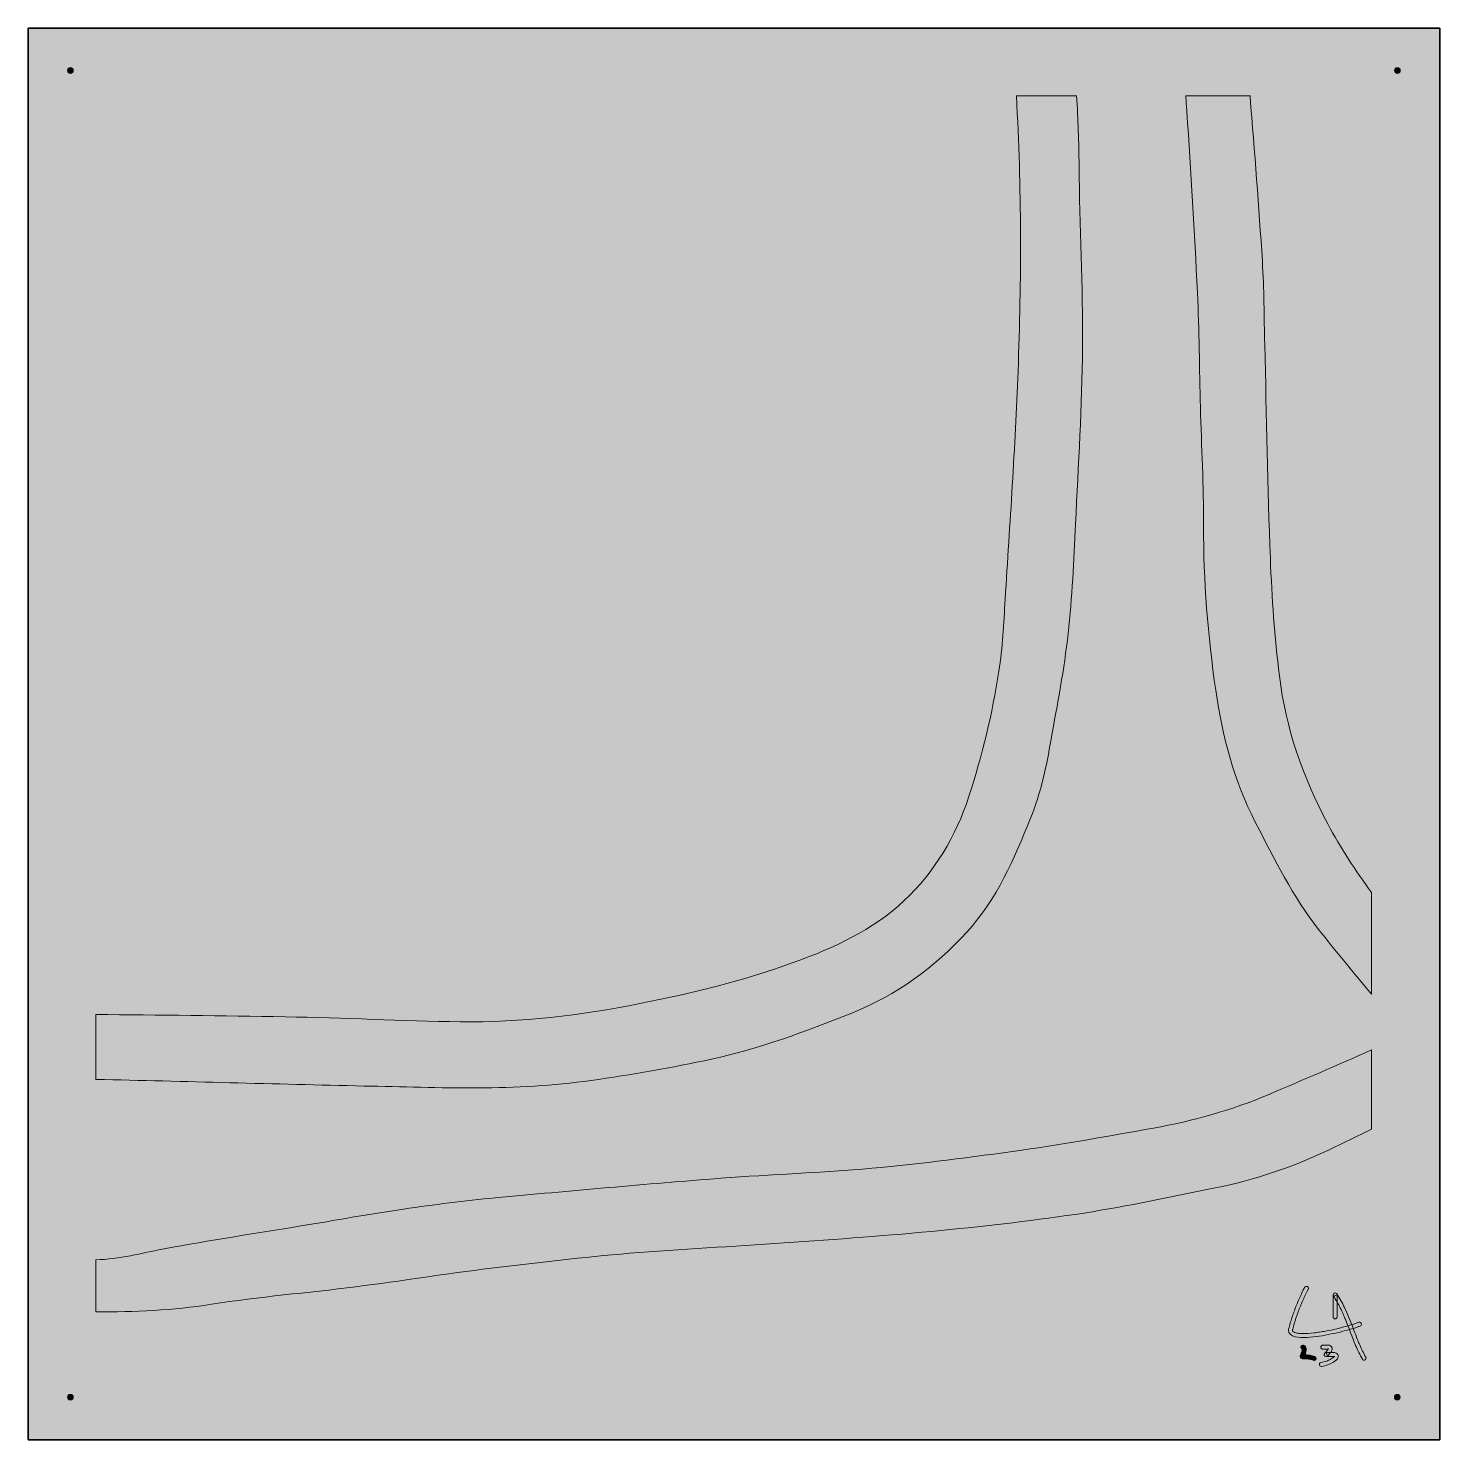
# Model space of a CAD drawing. Header units: millimetres. Extents: x 0 to 1250, y -1250 to 0.
import ezdxf

# ---------------------------------------------------------------- set-up
doc = ezdxf.new("R2010")
doc.units = ezdxf.units.MM
doc.header["$MEASUREMENT"] = 0
for name, color, linetype, lineweight in [('2023-030', 7, 'Continuous', 0), ('Background', 7, 'Continuous', 0), ('Screws', 7, 'Continuous', 0)]:
    doc.layers.add(name, color=color, linetype=linetype, lineweight=lineweight)

msp = doc.modelspace()

# ---------------------------------------------------------------- hatches: boundary and pattern name
at = {"layer": '2023-030', "true_color": 0x000000, "transparency": 33554687}
h = msp.add_hatch(color=18, dxfattribs=at)
h.dxf.hatch_style = 2
edge = h.paths.add_edge_path()
edge.add_spline(control_points=[(297.2, -936.9), (364.4, -938.3), (431.7, -941.5), (498.5, -932), (534.3, -926.9), (570, -920.8), (605.2, -913.1), (647.9, -903.7), (688.8, -888.6), (729.4, -872.3), (769.2, -856.4), (802.6, -831.9), (831.4, -800.5), (858.3, -771.3), (873.1, -735.7), (887.8, -699.8), (897, -677.3), (901.8, -653.6), (906, -629.8), (911.5, -598.7), (917.6, -567.6), (921.1, -536.2), (924.7, -504), (926, -471.6), (927.6, -439.2), (930.1, -386.9), (933.4, -334.6), (933.9, -282.3), (934.3, -228.8), (931.2, -175.2), (930.8, -121.7), (930.6, -101.1), (929.8, -80.5), (928.6, -60), (928.6, -60), (875.2, -60), (875.2, -60), (880, -141.2), (879.7, -222.7), (876.7, -304), (874.3, -371.3), (869.4, -438.5), (865.3, -505.8), (864.1, -527.1), (863.1, -548.6), (859.8, -569.6), (853.8, -607.1), (845.1, -644.1), (833.2, -680.3), (821.5, -715.8), (803, -747.2), (775.9, -772.7), (747.9, -799), (713.2, -814.7), (677.6, -827.6), (633.4, -843.7), (587.7, -854.7), (541.7, -863.9), (489.2, -874.4), (436.3, -880.7), (382.8, -880), (331.1, -879.3), (279.5, -876.5), (227.8, -875.6), (171.9, -874.6), (115.9, -874.1), (60, -873.6), (60, -873.6), (60, -931.1), (60, -931.1), (139.1, -932.7), (218.1, -935.2), (297.2, -936.9)], knot_values=[0, 0, 0, 0, 1, 1, 1, 2, 2, 2, 3, 3, 3, 4, 4, 4, 5, 5, 5, 6, 6, 6, 7, 7, 7, 8, 8, 8, 9, 9, 9, 10, 10, 10, 11, 11, 11, 12, 12, 12, 13, 13, 13, 14, 14, 14, 15, 15, 15, 16, 16, 16, 17, 17, 17, 18, 18, 18, 19, 19, 19, 20, 20, 20, 21, 21, 21, 22, 22, 22, 23, 23, 23, 24, 24, 24, 24], degree=3, periodic=0)
h = msp.add_hatch(color=18, dxfattribs=at)
h.dxf.hatch_style = 2
edge = h.paths.add_edge_path()
edge.add_spline(control_points=[(1035.6, -234.1), (1037.2, -267.9), (1037.3, -301.7), (1038.2, -335.5), (1039.2, -370.5), (1041.2, -405.5), (1041, -440.5), (1040.9, -489.4), (1044.9, -538), (1051.8, -586.4), (1057.7, -627.2), (1068.1, -666.7), (1087.1, -703.7), (1103.9, -736.3), (1120.1, -769.2), (1142.9, -798.2), (1158.2, -817.6), (1174.2, -836.5), (1189.9, -855.6), (1189.9, -855.6), (1189.9, -765.6), (1189.9, -765.6), (1175.7, -746.2), (1162.4, -726.2), (1151, -704.7), (1129, -663.2), (1113.7, -620), (1108.2, -573.7), (1104, -539.2), (1101.5, -504.5), (1100.2, -469.8), (1097.8, -406.7), (1096.8, -343.5), (1095.2, -280.4), (1094.6, -255.7), (1094.6, -231), (1093.1, -206.4), (1090, -157.9), (1086.4, -109.5), (1082.2, -61), (1082.2, -60.7), (1082.2, -60.3), (1082.2, -60), (1082.2, -60), (1025.2, -60), (1025.2, -60), (1025.6, -64.6), (1025.9, -69.2), (1026.2, -73.8), (1029.9, -127.2), (1033, -180.6), (1035.6, -234.1)], knot_values=[0, 0, 0, 0, 1, 1, 1, 2, 2, 2, 3, 3, 3, 4, 4, 4, 5, 5, 5, 6, 6, 6, 7, 7, 7, 8, 8, 8, 9, 9, 9, 10, 10, 10, 11, 11, 11, 12, 12, 12, 13, 13, 13, 14, 14, 14, 15, 15, 15, 16, 16, 16, 17, 17, 17, 17], degree=3, periodic=0)
h = msp.add_hatch(color=18, dxfattribs=at)
h.dxf.hatch_style = 2
edge = h.paths.add_edge_path()
edge.add_spline(control_points=[(1099.1, -944.3), (1066.2, -958.2), (1031.8, -967.9), (996.6, -974.2), (957.8, -981.2), (919, -988.1), (880, -993.7), (835.8, -999.9), (791.6, -1005.7), (747.2, -1009.8), (702.7, -1013.9), (658.1, -1015.1), (613.6, -1018.6), (546.9, -1023.8), (480.2, -1029.8), (413.6, -1036), (386.5, -1038.5), (359.4, -1042), (332.5, -1045.9), (302, -1050.4), (271.8, -1055.9), (241.4, -1060.9), (201.1, -1067.5), (160.7, -1073.6), (120.5, -1081.1), (100.4, -1084.8), (80.6, -1090.5), (60, -1090.8), (60, -1090.8), (60, -1137), (60, -1137), (94.1, -1137), (128.2, -1135.7), (162.2, -1130.2), (204.6, -1123.5), (247.5, -1120.2), (290.1, -1114.7), (330.2, -1109.6), (370.1, -1103.2), (410.1, -1098.3), (450.9, -1093.3), (491.7, -1088.5), (532.6, -1085.1), (578.2, -1081.2), (624, -1079.2), (669.7, -1075.9), (716, -1072.6), (762.5, -1069.4), (808.7, -1064.8), (851, -1060.7), (893.3, -1055.8), (935.3, -1049.4), (974.1, -1043.3), (1012.7, -1035), (1051.3, -1027.2), (1085.9, -1020.3), (1119.1, -1009.1), (1151, -993.9), (1164, -987.7), (1177, -981.6), (1189.9, -975.2), (1189.9, -975.2), (1189.9, -905), (1189.9, -905), (1159.7, -918.2), (1129.5, -931.5), (1099.1, -944.3)], knot_values=[0, 0, 0, 0, 1, 1, 1, 2, 2, 2, 3, 3, 3, 4, 4, 4, 5, 5, 5, 6, 6, 6, 7, 7, 7, 8, 8, 8, 9, 9, 9, 10, 10, 10, 11, 11, 11, 12, 12, 12, 13, 13, 13, 14, 14, 14, 15, 15, 15, 16, 16, 16, 17, 17, 17, 18, 18, 18, 19, 19, 19, 20, 20, 20, 21, 21, 21, 22, 22, 22, 22], degree=3, periodic=0)
at = {"layer": '2023-030', "true_color": 0x231f20, "transparency": 33554687}
h = msp.add_hatch(color=250, dxfattribs=at)
h.dxf.hatch_style = 2
edge = h.paths.add_edge_path()
edge.add_spline(control_points=[(1130.6, -1115.2), (1127.3, -1121.5), (1124.4, -1128.1), (1121.9, -1134.8), (1120.7, -1138), (1119.6, -1141.3), (1118.5, -1144.6), (1118, -1146.2), (1117.6, -1147.9), (1117.1, -1149.6), (1116.6, -1151.3), (1115.9, -1153.3), (1116.6, -1155), (1117.8, -1158.2), (1121.6, -1159), (1124.6, -1159.4), (1128.2, -1159.9), (1131.9, -1159.8), (1135.5, -1159.5), (1142.7, -1158.8), (1149.8, -1157.5), (1156.8, -1156), (1163.7, -1154.5), (1170.5, -1152.7), (1177.1, -1150.5), (1178, -1150.2), (1178.8, -1149.9), (1179.6, -1149.6), (1180.5, -1149.3), (1181.2, -1148.4), (1180.9, -1147.5), (1180.6, -1146.6), (1179.6, -1145.9), (1178.7, -1146.2), (1172.3, -1148.4), (1165.7, -1150.3), (1159.1, -1151.9), (1155.7, -1152.7), (1152.3, -1153.4), (1148.9, -1154), (1147.2, -1154.3), (1145.5, -1154.6), (1143.8, -1154.9), (1143, -1155), (1142.1, -1155.1), (1141.2, -1155.2), (1140.8, -1155.3), (1140.4, -1155.4), (1140, -1155.4), (1139.8, -1155.5), (1139.6, -1155.5), (1139.4, -1155.5), (1139.3, -1155.5), (1139.1, -1155.6), (1139.4, -1155.5), (1139.2, -1155.5), (1139.1, -1155.5), (1138.9, -1155.6), (1135.5, -1156), (1132, -1156.3), (1128.6, -1156.2), (1127.7, -1156.2), (1126.8, -1156.2), (1126, -1156.1), (1125.8, -1156), (1125.6, -1156), (1125.4, -1156), (1125.3, -1156), (1125, -1156), (1125.3, -1156), (1125.2, -1156), (1125.1, -1156), (1125, -1156), (1124.6, -1155.9), (1124.2, -1155.8), (1123.7, -1155.7), (1123.1, -1155.6), (1122.4, -1155.4), (1121.8, -1155.2), (1121.7, -1155.2), (1121.6, -1155.1), (1121.5, -1155.1), (1121.3, -1155), (1121.6, -1155.1), (1121.6, -1155.1), (1121.6, -1155.1), (1121.2, -1155), (1121.2, -1155), (1120.9, -1154.8), (1120.6, -1154.6), (1120.3, -1154.5), (1120.2, -1154.3), (1120.6, -1154.7), (1120.4, -1154.5), (1120.4, -1154.5), (1120.3, -1154.4), (1120.3, -1154.4), (1120.2, -1154.3), (1120.1, -1154.2), (1120, -1154.1), (1119.8, -1153.9), (1120.2, -1154.4), (1120, -1154), (1119.9, -1154), (1119.9, -1153.9), (1119.9, -1153.9), (1119.8, -1153.7), (1120, -1154.3), (1119.9, -1153.9), (1119.9, -1153.8), (1119.8, -1153.7), (1119.8, -1153.6), (1119.8, -1153.7), (1119.8, -1153.9), (1119.8, -1153.7), (1119.8, -1153.5), (1119.8, -1153.4), (1119.8, -1153.2), (1119.8, -1153.5), (1119.8, -1153.3), (1119.8, -1153.2), (1119.9, -1153.1), (1119.9, -1153), (1119.9, -1152.9), (1119.9, -1152.7), (1120, -1152.5), (1120, -1152.2), (1120.5, -1150.6), (1120.9, -1149), (1121.4, -1147.4), (1122.3, -1144.1), (1123.4, -1140.9), (1124.5, -1137.8), (1125.1, -1136.2), (1125.7, -1134.6), (1126.3, -1133), (1126.6, -1132.2), (1127, -1131.4), (1127.3, -1130.6), (1127.4, -1130.3), (1127.6, -1129.9), (1127.7, -1129.6), (1127.6, -1129.8), (1127.7, -1129.6), (1127.7, -1129.5), (1127.8, -1129.4), (1127.8, -1129.3), (1127.9, -1129.2), (1128, -1129), (1128, -1128.8), (1128.1, -1128.6), (1129.5, -1125.4), (1131, -1122.3), (1132.5, -1119.2), (1132.9, -1118.5), (1133.3, -1117.7), (1133.7, -1117), (1134.1, -1116.2), (1133.9, -1115), (1133, -1114.6), (1132.2, -1114.2), (1131.1, -1114.3), (1130.6, -1115.2), (1130.6, -1115.2), (1130.6, -1115.2), (1130.6, -1115.2)], knot_values=[0, 0, 0, 0, 1, 1, 1, 2, 2, 2, 3, 3, 3, 4, 4, 4, 5, 5, 5, 6, 6, 6, 7, 7, 7, 8, 8, 8, 9, 9, 9, 10, 10, 10, 11, 11, 11, 12, 12, 12, 13, 13, 13, 14, 14, 14, 15, 15, 15, 16, 16, 16, 17, 17, 17, 18, 18, 18, 19, 19, 19, 20, 20, 20, 21, 21, 21, 22, 22, 22, 23, 23, 23, 24, 24, 24, 25, 25, 25, 26, 26, 26, 27, 27, 27, 28, 28, 28, 29, 29, 29, 30, 30, 30, 31, 31, 31, 32, 32, 32, 33, 33, 33, 34, 34, 34, 35, 35, 35, 36, 36, 36, 37, 37, 37, 38, 38, 38, 39, 39, 39, 40, 40, 40, 41, 41, 41, 42, 42, 42, 43, 43, 43, 44, 44, 44, 45, 45, 45, 46, 46, 46, 47, 47, 47, 48, 48, 48, 49, 49, 49, 50, 50, 50, 51, 51, 51, 52, 52, 52, 53, 53, 53, 54, 54, 54, 55, 55, 55, 55], degree=3, periodic=0)
h = msp.add_hatch(color=250, dxfattribs=at)
h.dxf.hatch_style = 2
edge = h.paths.add_edge_path()
edge.add_spline(control_points=[(1159.3, -1141.4), (1159.3, -1135), (1159.4, -1128.5), (1159.4, -1122), (1158.3, -1122.3), (1157.2, -1122.6), (1156.1, -1122.9), (1158.3, -1126.3), (1160.3, -1129.8), (1162.1, -1133.5), (1163, -1135.3), (1163.9, -1137.1), (1164.7, -1139), (1164.9, -1139.4), (1165.1, -1139.8), (1165.2, -1140.2), (1165.3, -1140.5), (1165.4, -1140.7), (1165.5, -1141), (1165.6, -1141), (1165.7, -1141.3), (1165.5, -1141), (1165.6, -1141.1), (1165.7, -1141.2), (1165.7, -1141.4), (1166.1, -1142.3), (1166.5, -1143.2), (1166.9, -1144.2), (1169.9, -1151.6), (1172.5, -1159.2), (1175.7, -1166.7), (1177.5, -1170.8), (1179.5, -1174.9), (1181.7, -1178.9), (1182.1, -1179.7), (1183.3, -1180), (1184.1, -1179.5), (1184.9, -1179), (1185.2, -1178), (1184.7, -1177.1), (1182.7, -1173.6), (1181, -1169.9), (1179.4, -1166.2), (1179.2, -1165.8), (1179, -1165.4), (1178.8, -1164.9), (1178.7, -1164.7), (1178.6, -1164.5), (1178.5, -1164.2), (1178.5, -1164.2), (1178.4, -1163.9), (1178.5, -1164.2), (1178.4, -1164.1), (1178.4, -1163.9), (1178.3, -1163.8), (1177.9, -1162.9), (1177.5, -1161.9), (1177.1, -1161), (1176.4, -1159.1), (1175.7, -1157.3), (1175, -1155.4), (1172.1, -1147.9), (1169.3, -1140.3), (1165.8, -1133), (1163.9, -1128.9), (1161.7, -1124.9), (1159.1, -1121.1), (1158.7, -1120.5), (1157.9, -1120), (1157.1, -1120.3), (1156.4, -1120.5), (1155.8, -1121.2), (1155.8, -1122), (1155.8, -1128.5), (1155.8, -1135), (1155.8, -1141.4), (1155.8, -1142.4), (1156.6, -1143.2), (1157.6, -1143.2), (1158.5, -1143.2), (1159.3, -1142.4), (1159.3, -1141.4), (1159.3, -1141.4), (1159.3, -1141.4), (1159.3, -1141.4)], knot_values=[0, 0, 0, 0, 1, 1, 1, 2, 2, 2, 3, 3, 3, 4, 4, 4, 5, 5, 5, 6, 6, 6, 7, 7, 7, 8, 8, 8, 9, 9, 9, 10, 10, 10, 11, 11, 11, 12, 12, 12, 13, 13, 13, 14, 14, 14, 15, 15, 15, 16, 16, 16, 17, 17, 17, 18, 18, 18, 19, 19, 19, 20, 20, 20, 21, 21, 21, 22, 22, 22, 23, 23, 23, 24, 24, 24, 25, 25, 25, 26, 26, 26, 27, 27, 27, 28, 28, 28, 28], degree=3, periodic=0)
h = msp.add_hatch(color=250, dxfattribs=at)
h.dxf.hatch_style = 2
edge = h.paths.add_edge_path()
edge.add_spline(control_points=[(1128.5, -1169.9), (1128.6, -1170), (1128.6, -1170), (1128.7, -1170), (1128.9, -1170), (1128.4, -1169.8), (1128.6, -1169.9), (1128.7, -1170), (1128.4, -1169.8), (1128.4, -1169.8), (1128.5, -1169.9), (1128.5, -1170), (1128.4, -1169.8), (1128.2, -1169.5), (1128.5, -1169.9), (1128.5, -1169.9), (1128.5, -1169.9), (1128.4, -1169.6), (1128.4, -1169.7), (1128.4, -1169.8), (1128.5, -1170), (1128.5, -1170), (1128.5, -1170), (1128.4, -1169.6), (1128.4, -1169.8), (1128.4, -1169.8), (1128.4, -1169.9), (1128.4, -1169.9), (1128.5, -1170.1), (1128.4, -1170.2), (1128.4, -1170.3), (1128.4, -1170.6), (1128.5, -1170.1), (1128.4, -1170.3), (1128.4, -1170.5), (1128.4, -1170.7), (1128.3, -1170.9), (1128.2, -1171.6), (1128, -1172.3), (1127.8, -1173), (1127.7, -1173.2), (1127.6, -1173.4), (1127.6, -1173.6), (1127.5, -1173.6), (1127.5, -1173.7), (1127.5, -1173.8), (1127.5, -1173.7), (1127.6, -1173.5), (1127.5, -1173.8), (1127.3, -1174.2), (1127.1, -1174.5), (1127, -1174.9), (1126.7, -1175.4), (1126.5, -1175.9), (1126.6, -1176.5), (1126.7, -1177.1), (1127, -1177.6), (1127.5, -1178), (1128.1, -1178.5), (1128.9, -1178.6), (1129.7, -1178.6), (1131.2, -1178.5), (1132.7, -1178.5), (1134.1, -1178.7), (1133.8, -1178.7), (1134.3, -1178.8), (1134.4, -1178.8), (1134.6, -1178.8), (1134.8, -1178.8), (1135, -1178.9), (1135.4, -1179), (1135.8, -1179), (1136.2, -1179.1), (1137, -1179.4), (1137.8, -1179.6), (1138.6, -1179.9), (1139.5, -1180.2), (1140.6, -1179.6), (1140.8, -1178.7), (1141, -1177.7), (1140.5, -1176.9), (1139.6, -1176.5), (1136.7, -1175.4), (1133.6, -1174.9), (1130.5, -1175), (1130.2, -1175), (1129.9, -1175.1), (1129.6, -1175.1), (1129.5, -1175.1), (1129.2, -1175), (1129.2, -1175), (1129.2, -1175.1), (1129.6, -1175), (1129.4, -1175.1), (1129.3, -1175.1), (1129.1, -1174.9), (1129.4, -1175.1), (1129.8, -1175.3), (1129.7, -1175.3), (1129.9, -1175.9), (1129.8, -1175.7), (1130.2, -1176.5), (1130, -1176.6), (1130.1, -1176.6), (1130.2, -1176.3), (1130.2, -1176.2), (1130.5, -1175.7), (1130.7, -1175.3), (1130.8, -1174.8), (1131.4, -1173.4), (1131.8, -1171.9), (1132, -1170.3), (1132.1, -1168.7), (1131.2, -1166.9), (1129.5, -1166.5), (1128.6, -1166.3), (1127.5, -1166.8), (1127.3, -1167.8), (1127.1, -1168.7), (1127.6, -1169.7), (1128.5, -1169.9), (1128.5, -1169.9), (1128.5, -1169.9), (1128.5, -1169.9)], knot_values=[0, 0, 0, 0, 1, 1, 1, 2, 2, 2, 3, 3, 3, 4, 4, 4, 5, 5, 5, 6, 6, 6, 7, 7, 7, 8, 8, 8, 9, 9, 9, 10, 10, 10, 11, 11, 11, 12, 12, 12, 13, 13, 13, 14, 14, 14, 15, 15, 15, 16, 16, 16, 17, 17, 17, 18, 18, 18, 19, 19, 19, 20, 20, 20, 21, 21, 21, 22, 22, 22, 23, 23, 23, 24, 24, 24, 25, 25, 25, 26, 26, 26, 27, 27, 27, 28, 28, 28, 29, 29, 29, 30, 30, 30, 31, 31, 31, 32, 32, 32, 33, 33, 33, 34, 34, 34, 35, 35, 35, 36, 36, 36, 37, 37, 37, 38, 38, 38, 39, 39, 39, 40, 40, 40, 41, 41, 41, 41], degree=3, periodic=0)
h = msp.add_hatch(color=250, dxfattribs=at)
h.dxf.hatch_style = 2
edge = h.paths.add_edge_path()
edge.add_spline(control_points=[(1146.6, -1170), (1147.9, -1170), (1149.1, -1170), (1150.4, -1170), (1150.7, -1170), (1151, -1170), (1151.3, -1170), (1151.4, -1170), (1151.6, -1170), (1151.7, -1170), (1151.9, -1170), (1151.4, -1169.9), (1151.7, -1170), (1152.2, -1170.1), (1151.5, -1169.8), (1151.8, -1170), (1151.7, -1170), (1151.7, -1169.9), (1151.6, -1169.9), (1151.5, -1169.7), (1151.4, -1169.6), (1151.5, -1169.7), (1151.6, -1169.9), (1151.4, -1169.3), (1151.5, -1169.6), (1151.5, -1170), (1151.5, -1169.2), (1151.4, -1169.6), (1151.4, -1169.6), (1151.4, -1169.9), (1151.5, -1169.6), (1151.5, -1169.3), (1151.4, -1169.6), (1151.4, -1169.7), (1151.4, -1169.8), (1151.4, -1169.8), (1151.4, -1169.9), (1151.3, -1170), (1151.4, -1169.9), (1151.5, -1169.7), (1151.5, -1169.7), (1151.3, -1170), (1151.3, -1170), (1151.2, -1170.2), (1151, -1170.5), (1150.9, -1170.7), (1150.8, -1170.8), (1150.8, -1170.9), (1150.7, -1171), (1150.6, -1171.1), (1150.5, -1171.3), (1150.6, -1171.1), (1149.9, -1172), (1149.1, -1172.8), (1148.3, -1173.6), (1147.8, -1174.1), (1147.6, -1174.8), (1147.9, -1175.5), (1148.2, -1176.1), (1148.8, -1176.6), (1149.5, -1176.6), (1151.3, -1176.4), (1153.1, -1176.3), (1154.9, -1176.4), (1155.2, -1176.4), (1155.6, -1176.4), (1156, -1176.4), (1156.5, -1176.5), (1155.8, -1176.4), (1156.2, -1176.5), (1156.4, -1176.5), (1156.6, -1176.5), (1156.8, -1176.6), (1157.2, -1176.7), (1156.6, -1176.5), (1156.9, -1176.6), (1157.2, -1176.8), (1156.8, -1176.6), (1156.8, -1176.6), (1156.8, -1176.6), (1157, -1176.7), (1157, -1176.8), (1157, -1176.7), (1156.7, -1176.6), (1156.8, -1176.4), (1156.8, -1176.4), (1156.8, -1176.6), (1156.8, -1176.6), (1156.9, -1176.8), (1156.8, -1176.3), (1156.8, -1176.5), (1156.8, -1176.7), (1156.9, -1176.2), (1156.8, -1176.5), (1156.8, -1176.6), (1156.9, -1176.6), (1156.9, -1176.4), (1156.9, -1176.5), (1156.7, -1176.6), (1156.7, -1176.6), (1156.7, -1176.7), (1156.6, -1176.9), (1156.7, -1176.7), (1156.8, -1176.5), (1156.7, -1176.8), (1156.6, -1176.8), (1156.5, -1176.9), (1156.4, -1177), (1156.2, -1177.1), (1156.2, -1177.2), (1156.1, -1177.3), (1156, -1177.3), (1156.2, -1177.2), (1156.1, -1177.3), (1155.9, -1177.4), (1155.3, -1177.8), (1154.7, -1178.2), (1154, -1178.6), (1153.4, -1179), (1152.7, -1179.3), (1152, -1179.7), (1151.8, -1179.7), (1151.7, -1179.8), (1151.5, -1179.9), (1151.4, -1179.9), (1150.9, -1180.2), (1151.2, -1180), (1150.9, -1180.2), (1150.5, -1180.3), (1150.1, -1180.5), (1148.4, -1181.1), (1146.7, -1181.5), (1144.9, -1181.9), (1144, -1182), (1143.4, -1183.2), (1143.6, -1184), (1144, -1185), (1144.8, -1185.4), (1145.8, -1185.3), (1149.4, -1184.6), (1153, -1183.3), (1156.1, -1181.5), (1157.7, -1180.5), (1159.8, -1179.3), (1160.3, -1177.3), (1160.5, -1176.1), (1160.2, -1174.8), (1159.3, -1174), (1158.4, -1173.3), (1157.3, -1173), (1156.2, -1172.9), (1154, -1172.7), (1151.7, -1172.8), (1149.5, -1173), (1149.9, -1174), (1150.4, -1175.1), (1150.8, -1176.1), (1151.8, -1175), (1152.8, -1174), (1153.7, -1172.8), (1154.5, -1171.7), (1155.2, -1170.3), (1154.9, -1168.9), (1154.8, -1168.1), (1154.3, -1167.4), (1153.6, -1167), (1152.9, -1166.5), (1152, -1166.4), (1151.2, -1166.4), (1149.6, -1166.4), (1148.1, -1166.4), (1146.6, -1166.4), (1145.7, -1166.4), (1144.8, -1167.2), (1144.9, -1168.2), (1144.9, -1169.2), (1145.6, -1170), (1146.6, -1170), (1146.6, -1170), (1146.6, -1170), (1146.6, -1170)], knot_values=[0, 0, 0, 0, 1, 1, 1, 2, 2, 2, 3, 3, 3, 4, 4, 4, 5, 5, 5, 6, 6, 6, 7, 7, 7, 8, 8, 8, 9, 9, 9, 10, 10, 10, 11, 11, 11, 12, 12, 12, 13, 13, 13, 14, 14, 14, 15, 15, 15, 16, 16, 16, 17, 17, 17, 18, 18, 18, 19, 19, 19, 20, 20, 20, 21, 21, 21, 22, 22, 22, 23, 23, 23, 24, 24, 24, 25, 25, 25, 26, 26, 26, 27, 27, 27, 28, 28, 28, 29, 29, 29, 30, 30, 30, 31, 31, 31, 32, 32, 32, 33, 33, 33, 34, 34, 34, 35, 35, 35, 36, 36, 36, 37, 37, 37, 38, 38, 38, 39, 39, 39, 40, 40, 40, 41, 41, 41, 42, 42, 42, 43, 43, 43, 44, 44, 44, 45, 45, 45, 46, 46, 46, 47, 47, 47, 48, 48, 48, 49, 49, 49, 50, 50, 50, 51, 51, 51, 52, 52, 52, 53, 53, 53, 54, 54, 54, 55, 55, 55, 56, 56, 56, 57, 57, 57, 58, 58, 58, 59, 59, 59, 60, 60, 60, 60], degree=3, periodic=0)
at = {"layer": 'Background', "true_color": 0xeb008b, "transparency": 33554687}
h = msp.add_hatch(color=230, dxfattribs=at)
h.dxf.hatch_style = 2
h.paths.add_polyline_path([(1250.2, -1250.2), (0, -1250.2), (0, 0), (1250.2, 0)])
at = {"layer": 'Screws', "true_color": 0x000000, "transparency": 33554687}
h = msp.add_hatch(color=18, dxfattribs=at)
h.dxf.hatch_style = 2
edge = h.paths.add_edge_path()
edge.add_ellipse((37.3, -37.5), major_axis=(2.56, 0), ratio=0.965517, start_angle=0, end_angle=360)
h = msp.add_hatch(color=18, dxfattribs=at)
h.dxf.hatch_style = 2
edge = h.paths.add_edge_path()
edge.add_ellipse((1212.7, -37.5), major_axis=(2.56, 0), ratio=0.965517, start_angle=0, end_angle=360)
h = msp.add_hatch(color=18, dxfattribs=at)
h.dxf.hatch_style = 2
edge = h.paths.add_edge_path()
edge.add_ellipse((37.3, -1212.5), major_axis=(2.56, 0), ratio=0.965517, start_angle=0, end_angle=360)
h = msp.add_hatch(color=18, dxfattribs=at)
h.dxf.hatch_style = 2
edge = h.paths.add_edge_path()
edge.add_ellipse((1212.6, -1212.5), major_axis=(2.56, 0), ratio=0.965517, start_angle=0, end_angle=360)

# ---------------------------------------------------------------- linework, layer by layer
at = {"layer": '2023-030'}
for points, knots in [([(297.2, -936.9), (364.4, -938.3), (431.7, -941.5), (498.5, -932), (534.3, -926.9), (570, -920.8), (605.2, -913.1), (647.9, -903.7), (688.8, -888.6), (729.4, -872.3), (769.2, -856.4), (802.6, -831.9), (831.4, -800.5), (858.3, -771.3), (873.1, -735.7), (887.8, -699.8), (897, -677.3), (901.8, -653.6), (906, -629.8), (911.5, -598.7), (917.6, -567.6), (921.1, -536.2), (924.7, -504), (926, -471.6), (927.6, -439.2), (930.1, -386.9), (933.4, -334.6), (933.9, -282.3), (934.3, -228.8), (931.2, -175.2), (930.8, -121.7), (930.6, -101.1), (929.8, -80.5), (928.6, -60), (928.6, -60), (875.2, -60), (875.2, -60), (880, -141.2), (879.7, -222.7), (876.7, -304), (874.3, -371.3), (869.4, -438.5), (865.3, -505.8), (864.1, -527.1), (863.1, -548.6), (859.8, -569.6), (853.8, -607.1), (845.1, -644.1), (833.2, -680.3), (821.5, -715.8), (803, -747.2), (775.9, -772.7), (747.9, -799), (713.2, -814.7), (677.6, -827.6), (633.4, -843.7), (587.7, -854.7), (541.7, -863.9), (489.2, -874.4), (436.3, -880.7), (382.8, -880), (331.1, -879.3), (279.5, -876.5), (227.8, -875.6), (171.9, -874.6), (115.9, -874.1), (60, -873.6), (60, -873.6), (60, -931.1), (60, -931.1), (139.1, -932.7), (218.1, -935.2), (297.2, -936.9)], [0, 0, 0, 0, 1, 1, 1, 2, 2, 2, 3, 3, 3, 4, 4, 4, 5, 5, 5, 6, 6, 6, 7, 7, 7, 8, 8, 8, 9, 9, 9, 10, 10, 10, 11, 11, 11, 12, 12, 12, 13, 13, 13, 14, 14, 14, 15, 15, 15, 16, 16, 16, 17, 17, 17, 18, 18, 18, 19, 19, 19, 20, 20, 20, 21, 21, 21, 22, 22, 22, 23, 23, 23, 24, 24, 24, 24]), ([(1035.6, -234.1), (1037.2, -267.9), (1037.3, -301.7), (1038.2, -335.5), (1039.2, -370.5), (1041.2, -405.5), (1041, -440.5), (1040.9, -489.4), (1044.9, -538), (1051.8, -586.4), (1057.7, -627.2), (1068.1, -666.7), (1087.1, -703.7), (1103.9, -736.3), (1120.1, -769.2), (1142.9, -798.2), (1158.2, -817.6), (1174.2, -836.5), (1189.9, -855.6), (1189.9, -855.6), (1189.9, -765.6), (1189.9, -765.6), (1175.7, -746.2), (1162.4, -726.2), (1151, -704.7), (1129, -663.2), (1113.7, -620), (1108.2, -573.7), (1104, -539.2), (1101.5, -504.5), (1100.2, -469.8), (1097.8, -406.7), (1096.8, -343.5), (1095.2, -280.4), (1094.6, -255.7), (1094.6, -231), (1093.1, -206.4), (1090, -157.9), (1086.4, -109.5), (1082.2, -61), (1082.2, -60.7), (1082.2, -60.3), (1082.2, -60), (1082.2, -60), (1025.2, -60), (1025.2, -60), (1025.6, -64.6), (1025.9, -69.2), (1026.2, -73.8), (1029.9, -127.2), (1033, -180.6), (1035.6, -234.1)], [0, 0, 0, 0, 1, 1, 1, 2, 2, 2, 3, 3, 3, 4, 4, 4, 5, 5, 5, 6, 6, 6, 7, 7, 7, 8, 8, 8, 9, 9, 9, 10, 10, 10, 11, 11, 11, 12, 12, 12, 13, 13, 13, 14, 14, 14, 15, 15, 15, 16, 16, 16, 17, 17, 17, 17]), ([(1099.1, -944.3), (1066.2, -958.2), (1031.8, -967.9), (996.6, -974.2), (957.8, -981.2), (919, -988.1), (880, -993.7), (835.8, -999.9), (791.6, -1005.7), (747.2, -1009.8), (702.7, -1013.9), (658.1, -1015.1), (613.6, -1018.6), (546.9, -1023.8), (480.2, -1029.8), (413.6, -1036), (386.5, -1038.5), (359.4, -1042), (332.5, -1045.9), (302, -1050.4), (271.8, -1055.9), (241.4, -1060.9), (201.1, -1067.5), (160.7, -1073.6), (120.5, -1081.1), (100.4, -1084.8), (80.6, -1090.5), (60, -1090.8), (60, -1090.8), (60, -1137), (60, -1137), (94.1, -1137), (128.2, -1135.7), (162.2, -1130.2), (204.6, -1123.5), (247.5, -1120.2), (290.1, -1114.7), (330.2, -1109.6), (370.1, -1103.2), (410.1, -1098.3), (450.9, -1093.3), (491.7, -1088.5), (532.6, -1085.1), (578.2, -1081.2), (624, -1079.2), (669.7, -1075.9), (716, -1072.6), (762.5, -1069.4), (808.7, -1064.8), (851, -1060.7), (893.3, -1055.8), (935.3, -1049.4), (974.1, -1043.3), (1012.7, -1035), (1051.3, -1027.2), (1085.9, -1020.3), (1119.1, -1009.1), (1151, -993.9), (1164, -987.7), (1177, -981.6), (1189.9, -975.2), (1189.9, -975.2), (1189.9, -905), (1189.9, -905), (1159.7, -918.2), (1129.5, -931.5), (1099.1, -944.3)], [0, 0, 0, 0, 1, 1, 1, 2, 2, 2, 3, 3, 3, 4, 4, 4, 5, 5, 5, 6, 6, 6, 7, 7, 7, 8, 8, 8, 9, 9, 9, 10, 10, 10, 11, 11, 11, 12, 12, 12, 13, 13, 13, 14, 14, 14, 15, 15, 15, 16, 16, 16, 17, 17, 17, 18, 18, 18, 19, 19, 19, 20, 20, 20, 21, 21, 21, 22, 22, 22, 22]), ([(1130.6, -1115.2), (1127.3, -1121.5), (1124.4, -1128.1), (1121.9, -1134.8), (1120.7, -1138), (1119.6, -1141.3), (1118.5, -1144.6), (1118, -1146.2), (1117.6, -1147.9), (1117.1, -1149.6), (1116.6, -1151.3), (1115.9, -1153.3), (1116.6, -1155), (1117.8, -1158.2), (1121.6, -1159), (1124.6, -1159.4), (1128.2, -1159.9), (1131.9, -1159.8), (1135.5, -1159.5), (1142.7, -1158.8), (1149.8, -1157.5), (1156.8, -1156), (1163.7, -1154.5), (1170.5, -1152.7), (1177.1, -1150.5), (1178, -1150.2), (1178.8, -1149.9), (1179.6, -1149.6), (1180.5, -1149.3), (1181.2, -1148.4), (1180.9, -1147.5), (1180.6, -1146.6), (1179.6, -1145.9), (1178.7, -1146.2), (1172.3, -1148.4), (1165.7, -1150.3), (1159.1, -1151.9), (1155.7, -1152.7), (1152.3, -1153.4), (1148.9, -1154), (1147.2, -1154.3), (1145.5, -1154.6), (1143.8, -1154.9), (1143, -1155), (1142.1, -1155.1), (1141.2, -1155.2), (1140.8, -1155.3), (1140.4, -1155.4), (1140, -1155.4), (1139.8, -1155.5), (1139.6, -1155.5), (1139.4, -1155.5), (1139.3, -1155.5), (1139.1, -1155.6), (1139.4, -1155.5), (1139.2, -1155.5), (1139.1, -1155.5), (1138.9, -1155.6), (1135.5, -1156), (1132, -1156.3), (1128.6, -1156.2), (1127.7, -1156.2), (1126.8, -1156.2), (1126, -1156.1), (1125.8, -1156), (1125.6, -1156), (1125.4, -1156), (1125.3, -1156), (1125, -1156), (1125.3, -1156), (1125.2, -1156), (1125.1, -1156), (1125, -1156), (1124.6, -1155.9), (1124.2, -1155.8), (1123.7, -1155.7), (1123.1, -1155.6), (1122.4, -1155.4), (1121.8, -1155.2), (1121.7, -1155.2), (1121.6, -1155.1), (1121.5, -1155.1), (1121.3, -1155), (1121.6, -1155.1), (1121.6, -1155.1), (1121.6, -1155.1), (1121.2, -1155), (1121.2, -1155), (1120.9, -1154.8), (1120.6, -1154.6), (1120.3, -1154.5), (1120.2, -1154.3), (1120.6, -1154.7), (1120.4, -1154.5), (1120.4, -1154.5), (1120.3, -1154.4), (1120.3, -1154.4), (1120.2, -1154.3), (1120.1, -1154.2), (1120, -1154.1), (1119.8, -1153.9), (1120.2, -1154.4), (1120, -1154), (1119.9, -1154), (1119.9, -1153.9), (1119.9, -1153.9), (1119.8, -1153.7), (1120, -1154.3), (1119.9, -1153.9), (1119.9, -1153.8), (1119.8, -1153.7), (1119.8, -1153.6), (1119.8, -1153.7), (1119.8, -1153.9), (1119.8, -1153.7), (1119.8, -1153.5), (1119.8, -1153.4), (1119.8, -1153.2), (1119.8, -1153.5), (1119.8, -1153.3), (1119.8, -1153.2), (1119.9, -1153.1), (1119.9, -1153), (1119.9, -1152.9), (1119.9, -1152.7), (1120, -1152.5), (1120, -1152.2), (1120.5, -1150.6), (1120.9, -1149), (1121.4, -1147.4), (1122.3, -1144.1), (1123.4, -1140.9), (1124.5, -1137.8), (1125.1, -1136.2), (1125.7, -1134.6), (1126.3, -1133), (1126.6, -1132.2), (1127, -1131.4), (1127.3, -1130.6), (1127.4, -1130.3), (1127.6, -1129.9), (1127.7, -1129.6), (1127.6, -1129.8), (1127.7, -1129.6), (1127.7, -1129.5), (1127.8, -1129.4), (1127.8, -1129.3), (1127.9, -1129.2), (1128, -1129), (1128, -1128.8), (1128.1, -1128.6), (1129.5, -1125.4), (1131, -1122.3), (1132.5, -1119.2), (1132.9, -1118.5), (1133.3, -1117.7), (1133.7, -1117), (1134.1, -1116.2), (1133.9, -1115), (1133, -1114.6), (1132.2, -1114.2), (1131.1, -1114.3), (1130.6, -1115.2), (1130.6, -1115.2), (1130.6, -1115.2), (1130.6, -1115.2)], [0, 0, 0, 0, 1, 1, 1, 2, 2, 2, 3, 3, 3, 4, 4, 4, 5, 5, 5, 6, 6, 6, 7, 7, 7, 8, 8, 8, 9, 9, 9, 10, 10, 10, 11, 11, 11, 12, 12, 12, 13, 13, 13, 14, 14, 14, 15, 15, 15, 16, 16, 16, 17, 17, 17, 18, 18, 18, 19, 19, 19, 20, 20, 20, 21, 21, 21, 22, 22, 22, 23, 23, 23, 24, 24, 24, 25, 25, 25, 26, 26, 26, 27, 27, 27, 28, 28, 28, 29, 29, 29, 30, 30, 30, 31, 31, 31, 32, 32, 32, 33, 33, 33, 34, 34, 34, 35, 35, 35, 36, 36, 36, 37, 37, 37, 38, 38, 38, 39, 39, 39, 40, 40, 40, 41, 41, 41, 42, 42, 42, 43, 43, 43, 44, 44, 44, 45, 45, 45, 46, 46, 46, 47, 47, 47, 48, 48, 48, 49, 49, 49, 50, 50, 50, 51, 51, 51, 52, 52, 52, 53, 53, 53, 54, 54, 54, 55, 55, 55, 55]), ([(1159.3, -1141.4), (1159.3, -1135), (1159.4, -1128.5), (1159.4, -1122), (1158.3, -1122.3), (1157.2, -1122.6), (1156.1, -1122.9), (1158.3, -1126.3), (1160.3, -1129.8), (1162.1, -1133.5), (1163, -1135.3), (1163.9, -1137.1), (1164.7, -1139), (1164.9, -1139.4), (1165.1, -1139.8), (1165.2, -1140.2), (1165.3, -1140.5), (1165.4, -1140.7), (1165.5, -1141), (1165.6, -1141), (1165.7, -1141.3), (1165.5, -1141), (1165.6, -1141.1), (1165.7, -1141.2), (1165.7, -1141.4), (1166.1, -1142.3), (1166.5, -1143.2), (1166.9, -1144.2), (1169.9, -1151.6), (1172.5, -1159.2), (1175.7, -1166.7), (1177.5, -1170.8), (1179.5, -1174.9), (1181.7, -1178.9), (1182.1, -1179.7), (1183.3, -1180), (1184.1, -1179.5), (1184.9, -1179), (1185.2, -1178), (1184.7, -1177.1), (1182.7, -1173.6), (1181, -1169.9), (1179.4, -1166.2), (1179.2, -1165.8), (1179, -1165.4), (1178.8, -1164.9), (1178.7, -1164.7), (1178.6, -1164.5), (1178.5, -1164.2), (1178.5, -1164.2), (1178.4, -1163.9), (1178.5, -1164.2), (1178.4, -1164.1), (1178.4, -1163.9), (1178.3, -1163.8), (1177.9, -1162.9), (1177.5, -1161.9), (1177.1, -1161), (1176.4, -1159.1), (1175.7, -1157.3), (1175, -1155.4), (1172.1, -1147.9), (1169.3, -1140.3), (1165.8, -1133), (1163.9, -1128.9), (1161.7, -1124.9), (1159.1, -1121.1), (1158.7, -1120.5), (1157.9, -1120), (1157.1, -1120.3), (1156.4, -1120.5), (1155.8, -1121.2), (1155.8, -1122), (1155.8, -1128.5), (1155.8, -1135), (1155.8, -1141.4), (1155.8, -1142.4), (1156.6, -1143.2), (1157.6, -1143.2), (1158.5, -1143.2), (1159.3, -1142.4), (1159.3, -1141.4), (1159.3, -1141.4), (1159.3, -1141.4), (1159.3, -1141.4)], [0, 0, 0, 0, 1, 1, 1, 2, 2, 2, 3, 3, 3, 4, 4, 4, 5, 5, 5, 6, 6, 6, 7, 7, 7, 8, 8, 8, 9, 9, 9, 10, 10, 10, 11, 11, 11, 12, 12, 12, 13, 13, 13, 14, 14, 14, 15, 15, 15, 16, 16, 16, 17, 17, 17, 18, 18, 18, 19, 19, 19, 20, 20, 20, 21, 21, 21, 22, 22, 22, 23, 23, 23, 24, 24, 24, 25, 25, 25, 26, 26, 26, 27, 27, 27, 28, 28, 28, 28]), ([(1128.5, -1169.9), (1128.6, -1170), (1128.6, -1170), (1128.7, -1170), (1128.9, -1170), (1128.4, -1169.8), (1128.6, -1169.9), (1128.7, -1170), (1128.4, -1169.8), (1128.4, -1169.8), (1128.5, -1169.9), (1128.5, -1170), (1128.4, -1169.8), (1128.2, -1169.5), (1128.5, -1169.9), (1128.5, -1169.9), (1128.5, -1169.9), (1128.4, -1169.6), (1128.4, -1169.7), (1128.4, -1169.8), (1128.5, -1170), (1128.5, -1170), (1128.5, -1170), (1128.4, -1169.6), (1128.4, -1169.8), (1128.4, -1169.8), (1128.4, -1169.9), (1128.4, -1169.9), (1128.5, -1170.1), (1128.4, -1170.2), (1128.4, -1170.3), (1128.4, -1170.6), (1128.5, -1170.1), (1128.4, -1170.3), (1128.4, -1170.5), (1128.4, -1170.7), (1128.3, -1170.9), (1128.2, -1171.6), (1128, -1172.3), (1127.8, -1173), (1127.7, -1173.2), (1127.6, -1173.4), (1127.6, -1173.6), (1127.5, -1173.6), (1127.5, -1173.7), (1127.5, -1173.8), (1127.5, -1173.7), (1127.6, -1173.5), (1127.5, -1173.8), (1127.3, -1174.2), (1127.1, -1174.5), (1127, -1174.9), (1126.7, -1175.4), (1126.5, -1175.9), (1126.6, -1176.5), (1126.7, -1177.1), (1127, -1177.6), (1127.5, -1178), (1128.1, -1178.5), (1128.9, -1178.6), (1129.7, -1178.6), (1131.2, -1178.5), (1132.7, -1178.5), (1134.1, -1178.7), (1133.8, -1178.7), (1134.3, -1178.8), (1134.4, -1178.8), (1134.6, -1178.8), (1134.8, -1178.8), (1135, -1178.9), (1135.4, -1179), (1135.8, -1179), (1136.2, -1179.1), (1137, -1179.4), (1137.8, -1179.6), (1138.6, -1179.9), (1139.5, -1180.2), (1140.6, -1179.6), (1140.8, -1178.7), (1141, -1177.7), (1140.5, -1176.9), (1139.6, -1176.5), (1136.7, -1175.4), (1133.6, -1174.9), (1130.5, -1175), (1130.2, -1175), (1129.9, -1175.1), (1129.6, -1175.1), (1129.5, -1175.1), (1129.2, -1175), (1129.2, -1175), (1129.2, -1175.1), (1129.6, -1175), (1129.4, -1175.1), (1129.3, -1175.1), (1129.1, -1174.9), (1129.4, -1175.1), (1129.8, -1175.3), (1129.7, -1175.3), (1129.9, -1175.9), (1129.8, -1175.7), (1130.2, -1176.5), (1130, -1176.6), (1130.1, -1176.6), (1130.2, -1176.3), (1130.2, -1176.2), (1130.5, -1175.7), (1130.7, -1175.3), (1130.8, -1174.8), (1131.4, -1173.4), (1131.8, -1171.9), (1132, -1170.3), (1132.1, -1168.7), (1131.2, -1166.9), (1129.5, -1166.5), (1128.6, -1166.3), (1127.5, -1166.8), (1127.3, -1167.8), (1127.1, -1168.7), (1127.6, -1169.7), (1128.5, -1169.9), (1128.5, -1169.9), (1128.5, -1169.9), (1128.5, -1169.9)], [0, 0, 0, 0, 1, 1, 1, 2, 2, 2, 3, 3, 3, 4, 4, 4, 5, 5, 5, 6, 6, 6, 7, 7, 7, 8, 8, 8, 9, 9, 9, 10, 10, 10, 11, 11, 11, 12, 12, 12, 13, 13, 13, 14, 14, 14, 15, 15, 15, 16, 16, 16, 17, 17, 17, 18, 18, 18, 19, 19, 19, 20, 20, 20, 21, 21, 21, 22, 22, 22, 23, 23, 23, 24, 24, 24, 25, 25, 25, 26, 26, 26, 27, 27, 27, 28, 28, 28, 29, 29, 29, 30, 30, 30, 31, 31, 31, 32, 32, 32, 33, 33, 33, 34, 34, 34, 35, 35, 35, 36, 36, 36, 37, 37, 37, 38, 38, 38, 39, 39, 39, 40, 40, 40, 41, 41, 41, 41]), ([(1146.6, -1170), (1147.9, -1170), (1149.1, -1170), (1150.4, -1170), (1150.7, -1170), (1151, -1170), (1151.3, -1170), (1151.4, -1170), (1151.6, -1170), (1151.7, -1170), (1151.9, -1170), (1151.4, -1169.9), (1151.7, -1170), (1152.2, -1170.1), (1151.5, -1169.8), (1151.8, -1170), (1151.7, -1170), (1151.7, -1169.9), (1151.6, -1169.9), (1151.5, -1169.7), (1151.4, -1169.6), (1151.5, -1169.7), (1151.6, -1169.9), (1151.4, -1169.3), (1151.5, -1169.6), (1151.5, -1170), (1151.5, -1169.2), (1151.4, -1169.6), (1151.4, -1169.6), (1151.4, -1169.9), (1151.5, -1169.6), (1151.5, -1169.3), (1151.4, -1169.6), (1151.4, -1169.7), (1151.4, -1169.8), (1151.4, -1169.8), (1151.4, -1169.9), (1151.3, -1170), (1151.4, -1169.9), (1151.5, -1169.7), (1151.5, -1169.7), (1151.3, -1170), (1151.3, -1170), (1151.2, -1170.2), (1151, -1170.5), (1150.9, -1170.7), (1150.8, -1170.8), (1150.8, -1170.9), (1150.7, -1171), (1150.6, -1171.1), (1150.5, -1171.3), (1150.6, -1171.1), (1149.9, -1172), (1149.1, -1172.8), (1148.3, -1173.6), (1147.8, -1174.1), (1147.6, -1174.8), (1147.9, -1175.5), (1148.2, -1176.1), (1148.8, -1176.6), (1149.5, -1176.6), (1151.3, -1176.4), (1153.1, -1176.3), (1154.9, -1176.4), (1155.2, -1176.4), (1155.6, -1176.4), (1156, -1176.4), (1156.5, -1176.5), (1155.8, -1176.4), (1156.2, -1176.5), (1156.4, -1176.5), (1156.6, -1176.5), (1156.8, -1176.6), (1157.2, -1176.7), (1156.6, -1176.5), (1156.9, -1176.6), (1157.2, -1176.8), (1156.8, -1176.6), (1156.8, -1176.6), (1156.8, -1176.6), (1157, -1176.7), (1157, -1176.8), (1157, -1176.7), (1156.7, -1176.6), (1156.8, -1176.4), (1156.8, -1176.4), (1156.8, -1176.6), (1156.8, -1176.6), (1156.9, -1176.8), (1156.8, -1176.3), (1156.8, -1176.5), (1156.8, -1176.7), (1156.9, -1176.2), (1156.8, -1176.5), (1156.8, -1176.6), (1156.9, -1176.6), (1156.9, -1176.4), (1156.9, -1176.5), (1156.7, -1176.6), (1156.7, -1176.6), (1156.7, -1176.7), (1156.6, -1176.9), (1156.7, -1176.7), (1156.8, -1176.5), (1156.7, -1176.8), (1156.6, -1176.8), (1156.5, -1176.9), (1156.4, -1177), (1156.2, -1177.1), (1156.2, -1177.2), (1156.1, -1177.3), (1156, -1177.3), (1156.2, -1177.2), (1156.1, -1177.3), (1155.9, -1177.4), (1155.3, -1177.8), (1154.7, -1178.2), (1154, -1178.6), (1153.4, -1179), (1152.7, -1179.3), (1152, -1179.7), (1151.8, -1179.7), (1151.7, -1179.8), (1151.5, -1179.9), (1151.4, -1179.9), (1150.9, -1180.2), (1151.2, -1180), (1150.9, -1180.2), (1150.5, -1180.3), (1150.1, -1180.5), (1148.4, -1181.1), (1146.7, -1181.5), (1144.9, -1181.9), (1144, -1182), (1143.4, -1183.2), (1143.6, -1184), (1144, -1185), (1144.8, -1185.4), (1145.8, -1185.3), (1149.4, -1184.6), (1153, -1183.3), (1156.1, -1181.5), (1157.7, -1180.5), (1159.8, -1179.3), (1160.3, -1177.3), (1160.5, -1176.1), (1160.2, -1174.8), (1159.3, -1174), (1158.4, -1173.3), (1157.3, -1173), (1156.2, -1172.9), (1154, -1172.7), (1151.7, -1172.8), (1149.5, -1173), (1149.9, -1174), (1150.4, -1175.1), (1150.8, -1176.1), (1151.8, -1175), (1152.8, -1174), (1153.7, -1172.8), (1154.5, -1171.7), (1155.2, -1170.3), (1154.9, -1168.9), (1154.8, -1168.1), (1154.3, -1167.4), (1153.6, -1167), (1152.9, -1166.5), (1152, -1166.4), (1151.2, -1166.4), (1149.6, -1166.4), (1148.1, -1166.4), (1146.6, -1166.4), (1145.7, -1166.4), (1144.8, -1167.2), (1144.9, -1168.2), (1144.9, -1169.2), (1145.6, -1170), (1146.6, -1170), (1146.6, -1170), (1146.6, -1170), (1146.6, -1170)], [0, 0, 0, 0, 1, 1, 1, 2, 2, 2, 3, 3, 3, 4, 4, 4, 5, 5, 5, 6, 6, 6, 7, 7, 7, 8, 8, 8, 9, 9, 9, 10, 10, 10, 11, 11, 11, 12, 12, 12, 13, 13, 13, 14, 14, 14, 15, 15, 15, 16, 16, 16, 17, 17, 17, 18, 18, 18, 19, 19, 19, 20, 20, 20, 21, 21, 21, 22, 22, 22, 23, 23, 23, 24, 24, 24, 25, 25, 25, 26, 26, 26, 27, 27, 27, 28, 28, 28, 29, 29, 29, 30, 30, 30, 31, 31, 31, 32, 32, 32, 33, 33, 33, 34, 34, 34, 35, 35, 35, 36, 36, 36, 37, 37, 37, 38, 38, 38, 39, 39, 39, 40, 40, 40, 41, 41, 41, 42, 42, 42, 43, 43, 43, 44, 44, 44, 45, 45, 45, 46, 46, 46, 47, 47, 47, 48, 48, 48, 49, 49, 49, 50, 50, 50, 51, 51, 51, 52, 52, 52, 53, 53, 53, 54, 54, 54, 55, 55, 55, 56, 56, 56, 57, 57, 57, 58, 58, 58, 59, 59, 59, 60, 60, 60, 60])]:
    msp.add_open_spline(points, degree=3, knots=knots, dxfattribs=at)
at = {"layer": 'Background', "color": 233, "lineweight": 35, "true_color": 0xc34d9b}
msp.add_lwpolyline([(1250.2, -1250.2), (0, -1250.2), (0, 0), (1250.2, 0)], close=True, dxfattribs=at)
at = {"layer": 'Screws'}
for centre in [(37.3, -37.5), (1212.7, -37.5), (37.3, -1212.5), (1212.6, -1212.5)]:
    msp.add_ellipse(centre, major_axis=(2.56, 0), ratio=0.965517, dxfattribs=at)

doc.saveas('drawing.dxf')
